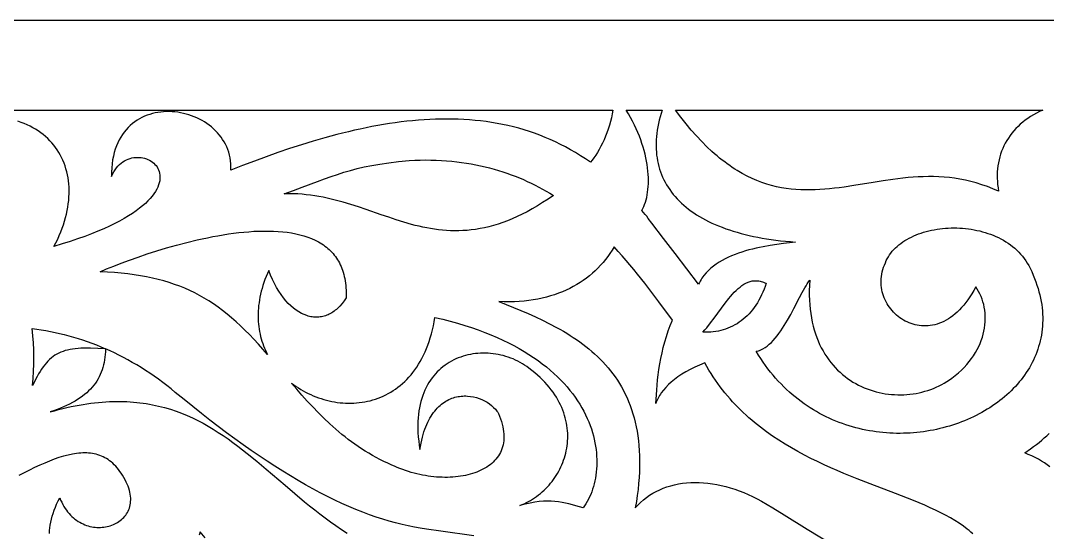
# Model space of a CAD drawing. Extents: x -52 to 65, y -44 to -4.
# Drawn here: x -20.89 to 14.27, y -21.67 to -4.15 of the extents above; entities that cross this region are included whole.
import ezdxf

# ---------------------------------------------------------------- set-up
doc = ezdxf.new("R2010")
doc.units = 0
doc.header["$MEASUREMENT"] = 0
doc.layers.add('LAYER_1', color=18, linetype='CONTINUOUS')

msp = doc.modelspace()

# ---------------------------------------------------------------- linework, layer by layer
at = {"layer": 'LAYER_1'}
for points in [[(64.546, -4.148), (-51.907, -4.148)], [(-37.727, -7.213), (-0.611, -7.213), (-0.633, -7.344), (-0.66, -7.475), (-0.691, -7.605), (-0.727, -7.734), (-0.767, -7.861), (-0.811, -7.986), (-0.859, -8.108), (-0.909, -8.226), (-0.962, -8.341), (-1.017, -8.452), (-1.075, -8.558), (-1.133, -8.659), (-1.194, -8.754), (-1.255, -8.842), (-1.316, -8.924), (-1.378, -8.999), (-1.545, -8.884), (-1.713, -8.774), (-1.883, -8.669), (-2.054, -8.569), (-2.227, -8.475), (-2.4, -8.385), (-2.575, -8.3), (-2.751, -8.22), (-2.928, -8.145), (-3.107, -8.074), (-3.286, -8.008), (-3.467, -7.946), (-3.649, -7.889), (-3.831, -7.836), (-4.015, -7.788), (-4.2, -7.744), (-4.385, -7.704), (-4.572, -7.668), (-4.76, -7.636), (-4.948, -7.608), (-5.137, -7.584), (-5.327, -7.564), (-5.518, -7.547), (-5.709, -7.535), (-5.902, -7.526), (-6.095, -7.52), (-6.289, -7.518), (-6.483, -7.52), (-6.678, -7.524), (-6.873, -7.532), (-7.07, -7.544), (-7.266, -7.558), (-7.463, -7.576), (-7.661, -7.596), (-7.859, -7.62), (-8.058, -7.646), (-8.257, -7.675), (-8.456, -7.707), (-8.656, -7.741), (-8.856, -7.779), (-9.056, -7.818), (-9.257, -7.86), (-9.458, -7.905), (-9.659, -7.952), (-9.86, -8.001), (-10.062, -8.052), (-10.465, -8.161), (-10.868, -8.277), (-11.272, -8.401), (-11.675, -8.532), (-12.079, -8.669), (-12.481, -8.812), (-12.883, -8.96), (-13.284, -9.113), (-13.684, -9.269), (-13.682, -9.161), (-13.686, -9.054), (-13.696, -8.951), (-13.712, -8.849), (-13.734, -8.751), (-13.761, -8.655), (-13.793, -8.561), (-13.83, -8.471), (-13.872, -8.383), (-13.918, -8.298), (-13.969, -8.216), (-14.024, -8.138), (-14.083, -8.062), (-14.146, -7.989), (-14.212, -7.919), (-14.282, -7.853), (-14.355, -7.79), (-14.431, -7.73), (-14.509, -7.673), (-14.591, -7.62), (-14.674, -7.57), (-14.76, -7.524), (-14.848, -7.482), (-14.938, -7.443), (-15.03, -7.407), (-15.122, -7.376), (-15.217, -7.348), (-15.312, -7.324), (-15.408, -7.304), (-15.504, -7.288), (-15.602, -7.276), (-15.699, -7.268), (-15.796, -7.265), (-15.894, -7.265), (-15.991, -7.27), (-16.087, -7.278), (-16.183, -7.292), (-16.277, -7.309), (-16.371, -7.331), (-16.464, -7.358), (-16.554, -7.389), (-16.644, -7.425), (-16.731, -7.465), (-16.816, -7.51), (-16.899, -7.56), (-16.979, -7.615), (-17.057, -7.675), (-17.132, -7.739), (-17.203, -7.809), (-17.272, -7.883), (-17.337, -7.963), (-17.398, -8.048), (-17.456, -8.138), (-17.509, -8.233), (-17.558, -8.334), (-17.603, -8.44), (-17.643, -8.552), (-17.678, -8.669), (-17.709, -8.791), (-17.734, -8.919), (-17.753, -9.053), (-17.767, -9.192), (-17.775, -9.337), (-17.777, -9.488), (-17.739, -9.405), (-17.697, -9.327), (-17.651, -9.256), (-17.602, -9.191), (-17.551, -9.131), (-17.497, -9.077), (-17.441, -9.029), (-17.383, -8.987), (-17.323, -8.949), (-17.262, -8.917), (-17.2, -8.89), (-17.137, -8.869), (-17.074, -8.852), (-17.01, -8.84), (-16.946, -8.832), (-16.883, -8.83), (-16.82, -8.831), (-16.758, -8.837), (-16.697, -8.848), (-16.638, -8.862), (-16.58, -8.881), (-16.525, -8.903), (-16.471, -8.929), (-16.42, -8.959), (-16.373, -8.993), (-16.328, -9.03), (-16.286, -9.07), (-16.249, -9.114), (-16.215, -9.16), (-16.186, -9.21), (-16.161, -9.262), (-16.141, -9.318), (-16.126, -9.376), (-16.117, -9.436), (-16.113, -9.499), (-16.115, -9.565), (-16.123, -9.632), (-16.138, -9.702), (-16.16, -9.773), (-16.189, -9.847), (-16.225, -9.922), (-16.269, -9.999), (-16.321, -10.078), (-16.381, -10.157), (-16.449, -10.239), (-16.526, -10.321), (-16.613, -10.404), (-16.708, -10.489), (-16.814, -10.574), (-16.929, -10.66), (-17.055, -10.747), (-17.191, -10.834), (-17.337, -10.922), (-17.495, -11.009), (-17.664, -11.097), (-17.845, -11.185), (-18.037, -11.273), (-18.242, -11.361), (-18.459, -11.449), (-18.689, -11.536), (-18.932, -11.623), (-19.189, -11.709), (-19.459, -11.794), (-19.742, -11.879), (-19.677, -11.754), (-19.616, -11.629), (-19.56, -11.505), (-19.508, -11.381), (-19.461, -11.258), (-19.418, -11.136), (-19.379, -11.014), (-19.345, -10.893), (-19.315, -10.772), (-19.289, -10.653), (-19.268, -10.535), (-19.251, -10.418), (-19.238, -10.302), (-19.229, -10.187), (-19.224, -10.073), (-19.223, -9.961), (-19.227, -9.85), (-19.234, -9.741), (-19.246, -9.634), (-19.262, -9.528), (-19.281, -9.423), (-19.305, -9.321), (-19.332, -9.221), (-19.363, -9.122), (-19.398, -9.025), (-19.437, -8.931), (-19.48, -8.839), (-19.527, -8.749), (-19.577, -8.661), (-19.631, -8.576), (-19.689, -8.493), (-19.75, -8.413), (-19.815, -8.335), (-19.884, -8.26), (-19.956, -8.188), (-20.032, -8.118), (-20.111, -8.052), (-20.194, -7.988), (-20.28, -7.928), (-20.37, -7.871), (-20.463, -7.816), (-20.559, -7.766), (-20.659, -7.718), (-20.762, -7.674), (-20.869, -7.634), (-20.978, -7.597)], [(11.71, -21.712), (11.651, -21.658), (11.59, -21.605), (11.526, -21.554), (11.393, -21.453), (11.252, -21.355), (11.103, -21.26), (10.948, -21.168), (10.785, -21.079), (10.615, -20.992), (10.44, -20.907), (10.258, -20.823), (10.071, -20.74), (9.879, -20.659), (9.682, -20.578), (9.481, -20.498), (9.066, -20.337), (8.2, -20.006), (7.754, -19.832), (7.529, -19.742), (7.303, -19.649), (7.076, -19.553), (6.85, -19.454), (6.623, -19.352), (6.397, -19.245), (6.172, -19.135), (5.949, -19.02), (5.726, -18.901), (5.506, -18.776), (5.288, -18.647), (5.073, -18.512), (4.861, -18.37), (4.652, -18.223), (4.447, -18.07), (4.346, -17.99), (4.246, -17.909), (4.147, -17.826), (4.05, -17.742), (3.953, -17.655), (3.858, -17.567), (3.764, -17.477), (3.672, -17.384), (3.58, -17.29), (3.491, -17.194), (3.402, -17.096), (3.316, -16.995), (3.23, -16.893), (3.147, -16.788), (3.065, -16.681), (2.984, -16.572), (2.906, -16.461), (2.829, -16.347), (2.754, -16.231), (2.681, -16.112), (2.61, -15.991), (2.541, -15.868), (2.363, -15.939), (2.195, -16.013), (2.037, -16.091), (1.889, -16.172), (1.75, -16.255), (1.621, -16.341), (1.502, -16.429), (1.392, -16.519), (1.292, -16.61), (1.202, -16.702), (1.121, -16.795), (1.05, -16.888), (1.019, -16.935), (0.989, -16.982), (0.962, -17.028), (0.938, -17.075), (0.916, -17.121), (0.896, -17.168), (0.879, -17.214), (0.864, -17.259), (0.88, -16.954), (0.892, -16.791), (0.906, -16.622), (0.924, -16.448), (0.946, -16.269), (0.971, -16.087), (1.001, -15.902), (1.035, -15.715), (1.074, -15.526), (1.118, -15.337), (1.168, -15.148), (1.223, -14.96), (1.285, -14.773), (1.354, -14.589), (1.429, -14.408), (0.967, -13.778), (0.729, -13.46), (0.485, -13.141), (0.234, -12.824), (0.105, -12.667), (-0.025, -12.51), (-0.157, -12.355), (-0.292, -12.2), (-0.428, -12.047), (-0.568, -11.896), (-0.637, -12.008), (-0.709, -12.117), (-0.785, -12.224), (-0.864, -12.327), (-0.946, -12.428), (-1.032, -12.525), (-1.122, -12.619), (-1.215, -12.71), (-1.311, -12.798), (-1.411, -12.883), (-1.514, -12.964), (-1.621, -13.042), (-1.731, -13.116), (-1.845, -13.186), (-1.962, -13.253), (-2.083, -13.317), (-2.207, -13.376), (-2.335, -13.432), (-2.467, -13.483), (-2.602, -13.531), (-2.74, -13.575), (-2.883, -13.614), (-3.029, -13.649), (-3.178, -13.681), (-3.332, -13.707), (-3.489, -13.73), (-3.649, -13.748), (-3.813, -13.761), (-3.981, -13.77), (-4.153, -13.774), (-4.329, -13.773), (-4.508, -13.768), (-4.257, -13.866), (-4.007, -13.967), (-3.756, -14.07), (-3.507, -14.177), (-3.26, -14.288), (-3.015, -14.403), (-2.774, -14.524), (-2.536, -14.65), (-2.419, -14.715), (-2.303, -14.782), (-2.188, -14.851), (-2.075, -14.922), (-1.964, -14.994), (-1.854, -15.068), (-1.745, -15.145), (-1.639, -15.223), (-1.534, -15.303), (-1.431, -15.386), (-1.331, -15.471), (-1.232, -15.558), (-1.136, -15.647), (-1.042, -15.74), (-0.95, -15.834), (-0.861, -15.931), (-0.774, -16.031), (-0.69, -16.134), (-0.609, -16.239), (-0.53, -16.347), (-0.455, -16.459), (-0.382, -16.573), (-0.313, -16.69), (-0.247, -16.811), (-0.184, -16.934), (-0.124, -17.061), (-0.068, -17.192), (-0.016, -17.326), (0.033, -17.463), (0.079, -17.604), (0.12, -17.748), (0.158, -17.897), (0.191, -18.049), (0.221, -18.204), (0.246, -18.364), (0.268, -18.528), (0.284, -18.696), (0.297, -18.868), (0.305, -19.044), (0.308, -19.224), (0.307, -19.409), (0.301, -19.598), (0.29, -19.792), (0.274, -19.99), (0.253, -20.193), (0.227, -20.401), (0.196, -20.613), (0.159, -20.83), (0.248, -20.731), (0.341, -20.638), (0.439, -20.551), (0.542, -20.47), (0.649, -20.395), (0.76, -20.326), (0.875, -20.262), (0.994, -20.205), (1.116, -20.154), (1.242, -20.108), (1.372, -20.069), (1.504, -20.035), (1.639, -20.007), (1.776, -19.986), (1.916, -19.97), (2.059, -19.96), (2.203, -19.956), (2.349, -19.958), (2.497, -19.965), (2.646, -19.979), (2.797, -19.999), (2.949, -20.024), (3.101, -20.056), (3.254, -20.093), (3.408, -20.136), (3.562, -20.185), (3.716, -20.24), (3.87, -20.301), (4.024, -20.367), (4.177, -20.44), (4.329, -20.518), (4.481, -20.603), (4.865, -20.83), (5.254, -21.065), (6.046, -21.552), (6.857, -22.051)], [(-5.373, -21.787), (-6.503, -21.625), (-6.986, -21.553), (-7.204, -21.519), (-7.405, -21.485), (-7.401, -21.485), (-7.613, -21.445), (-7.827, -21.398), (-8.045, -21.344), (-8.265, -21.284), (-8.488, -21.217), (-8.714, -21.143), (-8.943, -21.062), (-9.174, -20.975), (-9.409, -20.881), (-9.646, -20.78), (-9.886, -20.673), (-10.13, -20.559), (-10.375, -20.438), (-10.624, -20.311), (-10.876, -20.177), (-11.13, -20.036), (-11.388, -19.888), (-11.648, -19.734), (-11.911, -19.573), (-12.177, -19.405), (-12.445, -19.231), (-12.717, -19.05), (-12.991, -18.863), (-13.269, -18.669), (-13.549, -18.468), (-13.832, -18.26), (-14.117, -18.046), (-14.406, -17.825), (-14.697, -17.597), (-14.991, -17.363), (-15.288, -17.122), (-15.588, -16.875), (-15.732, -16.758), (-15.876, -16.644), (-16.021, -16.533), (-16.167, -16.425), (-16.314, -16.32), (-16.462, -16.219), (-16.611, -16.121), (-16.76, -16.026), (-16.91, -15.935), (-17.061, -15.846), (-17.213, -15.761), (-17.365, -15.679), (-17.517, -15.601), (-17.671, -15.525), (-17.824, -15.453), (-17.979, -15.384), (-17.981, -15.481), (-17.987, -15.575), (-17.997, -15.668), (-18.009, -15.758), (-18.025, -15.847), (-18.044, -15.933), (-18.067, -16.018), (-18.093, -16.1), (-18.123, -16.181), (-18.156, -16.26), (-18.193, -16.337), (-18.233, -16.412), (-18.278, -16.486), (-18.326, -16.557), (-18.377, -16.627), (-18.433, -16.695), (-18.492, -16.761), (-18.555, -16.825), (-18.623, -16.888), (-18.694, -16.948), (-18.769, -17.007), (-18.849, -17.064), (-18.932, -17.12), (-19.02, -17.174), (-19.112, -17.226), (-19.208, -17.276), (-19.309, -17.325), (-19.414, -17.372), (-19.523, -17.417), (-19.637, -17.461), (-19.756, -17.503), (-19.878, -17.544), (-19.73, -17.502), (-19.584, -17.464), (-19.44, -17.428), (-19.297, -17.394), (-19.156, -17.363), (-19.018, -17.335), (-18.881, -17.309), (-18.745, -17.286), (-18.612, -17.265), (-18.48, -17.247), (-18.35, -17.231), (-18.222, -17.217), (-18.095, -17.206), (-17.97, -17.197), (-17.846, -17.191), (-17.724, -17.186), (-17.603, -17.184), (-17.484, -17.184), (-17.367, -17.186), (-17.25, -17.191), (-17.136, -17.197), (-17.022, -17.205), (-16.91, -17.216), (-16.799, -17.228), (-16.69, -17.242), (-16.582, -17.258), (-16.475, -17.277), (-16.369, -17.296), (-16.161, -17.342), (-15.957, -17.394), (-15.758, -17.453), (-15.563, -17.518), (-15.371, -17.59), (-15.184, -17.667), (-14.999, -17.75), (-14.818, -17.839), (-14.639, -17.933), (-14.463, -18.031), (-14.29, -18.134), (-14.119, -18.242), (-13.95, -18.353), (-13.782, -18.468), (-13.616, -18.587), (-13.452, -18.71), (-13.289, -18.835), (-13.126, -18.963), (-12.803, -19.226), (-12.48, -19.497), (-11.83, -20.053), (-11.499, -20.335), (-11.161, -20.616), (-10.989, -20.756), (-10.815, -20.894), (-10.639, -21.032), (-10.459, -21.168), (-10.277, -21.302), (-10.092, -21.434), (-9.903, -21.564), (-9.71, -21.692)], [(14.352, -19.423), (14.261, -19.354), (14.166, -19.289), (14.065, -19.225), (13.96, -19.164), (13.85, -19.106), (13.735, -19.05), (13.615, -18.997), (13.49, -18.947), (13.695, -18.803), (13.794, -18.73), (13.89, -18.657), (13.983, -18.584), (14.074, -18.509), (14.162, -18.435), (14.247, -18.36), (14.33, -18.284)], [(-19.897, -21.699), (-19.892, -21.605), (-19.882, -21.51), (-19.869, -21.414), (-19.851, -21.316), (-19.829, -21.217), (-19.803, -21.116), (-19.772, -21.014), (-19.736, -20.91), (-19.696, -20.805), (-19.651, -20.698), (-19.601, -20.59), (-19.546, -20.48), (-19.514, -20.56), (-19.479, -20.636), (-19.442, -20.709), (-19.403, -20.778), (-19.362, -20.844), (-19.319, -20.906), (-19.274, -20.965), (-19.227, -21.021), (-19.179, -21.073), (-19.129, -21.123), (-19.077, -21.169), (-19.025, -21.211), (-18.971, -21.251), (-18.916, -21.288), (-18.86, -21.321), (-18.803, -21.351), (-18.746, -21.379), (-18.687, -21.403), (-18.629, -21.425), (-18.57, -21.443), (-18.51, -21.459), (-18.45, -21.472), (-18.391, -21.482), (-18.331, -21.49), (-18.272, -21.495), (-18.212, -21.497), (-18.154, -21.496), (-18.095, -21.493), (-18.037, -21.487), (-17.98, -21.479), (-17.924, -21.468), (-17.869, -21.454), (-17.814, -21.439), (-17.761, -21.421), (-17.71, -21.4), (-17.659, -21.377), (-17.61, -21.352), (-17.563, -21.325), (-17.517, -21.295), (-17.474, -21.264), (-17.432, -21.23), (-17.392, -21.194), (-17.355, -21.156), (-17.319, -21.116), (-17.287, -21.074), (-17.256, -21.03), (-17.228, -20.984), (-17.204, -20.936), (-17.181, -20.886), (-17.162, -20.835), (-17.146, -20.782), (-17.133, -20.726), (-17.124, -20.67), (-17.118, -20.611), (-17.115, -20.551), (-17.116, -20.49), (-17.121, -20.426), (-17.129, -20.362), (-17.142, -20.295), (-17.159, -20.228), (-17.18, -20.158), (-17.205, -20.088), (-17.235, -20.016), (-17.269, -19.943), (-17.31, -19.862), (-17.352, -19.785), (-17.396, -19.712), (-17.44, -19.643), (-17.486, -19.577), (-17.533, -19.515), (-17.58, -19.457), (-17.629, -19.402), (-17.679, -19.35), (-17.73, -19.302), (-17.783, -19.257), (-17.836, -19.215), (-17.89, -19.176), (-17.945, -19.141), (-18.002, -19.109), (-18.059, -19.08), (-18.117, -19.053), (-18.177, -19.03), (-18.237, -19.01), (-18.299, -18.992), (-18.361, -18.978), (-18.425, -18.966), (-18.489, -18.957), (-18.555, -18.95), (-18.621, -18.946), (-18.688, -18.945), (-18.757, -18.946), (-18.826, -18.949), (-18.896, -18.955), (-18.968, -18.963), (-19.04, -18.973), (-19.113, -18.986), (-19.262, -19.018), (-19.415, -19.058), (-19.571, -19.106), (-19.731, -19.161), (-19.894, -19.224), (-20.061, -19.293), (-20.231, -19.368), (-20.405, -19.449), (-20.582, -19.536), (-20.762, -19.627), (-20.946, -19.723)], [(-14.571, -21.858), (-14.743, -21.647), (-14.776, -21.759)]]:
    msp.add_lwpolyline(points, dxfattribs=at)
for points in [[(-0.151, -7.213), (1.083, -7.213), (1.045, -7.33), (1.011, -7.447), (0.981, -7.563), (0.954, -7.677), (0.932, -7.79), (0.912, -7.902), (0.897, -8.012), (0.885, -8.122), (0.877, -8.23), (0.872, -8.336), (0.871, -8.442), (0.874, -8.546), (0.88, -8.648), (0.89, -8.75), (0.903, -8.85), (0.92, -8.948), (0.941, -9.046), (0.965, -9.141), (0.992, -9.236), (1.023, -9.328), (1.058, -9.42), (1.096, -9.51), (1.137, -9.598), (1.182, -9.685), (1.23, -9.77), (1.282, -9.854), (1.337, -9.936), (1.395, -10.017), (1.457, -10.096), (1.522, -10.173), (1.591, -10.249), (1.663, -10.323), (1.738, -10.395), (1.816, -10.466), (1.898, -10.535), (1.983, -10.602), (2.071, -10.668), (2.163, -10.732), (2.258, -10.794), (2.356, -10.854), (2.457, -10.913), (2.561, -10.969), (2.669, -11.024), (2.78, -11.077), (2.894, -11.129), (3.011, -11.178), (3.131, -11.225), (3.254, -11.271), (3.381, -11.315), (3.51, -11.356), (3.643, -11.396), (3.779, -11.434), (3.917, -11.47), (4.059, -11.503), (4.204, -11.535), (4.352, -11.565), (4.502, -11.593), (4.656, -11.618), (4.813, -11.642), (4.973, -11.663), (5.135, -11.683), (5.301, -11.7), (5.469, -11.715), (5.641, -11.728), (5.231, -11.777), (5.007, -11.808), (4.774, -11.844), (4.534, -11.888), (4.413, -11.912), (4.292, -11.939), (4.17, -11.968), (4.048, -12), (3.928, -12.034), (3.808, -12.071), (3.69, -12.111), (3.573, -12.154), (3.458, -12.2), (3.346, -12.25), (3.237, -12.303), (3.131, -12.36), (3.028, -12.42), (2.93, -12.485), (2.836, -12.554), (2.746, -12.627), (2.661, -12.705), (2.582, -12.787), (2.509, -12.874), (2.474, -12.919), (2.441, -12.966), (2.41, -13.014), (2.38, -13.063), (2.352, -13.113), (2.326, -13.165), (1.924, -12.647), (1.523, -12.125), (1.122, -11.602), (0.72, -11.079), (0.604, -10.921), (0.554, -10.848), (0.532, -10.82), (0.501, -10.783), (0.379, -10.649), (0.414, -10.585), (0.447, -10.516), (0.477, -10.443), (0.504, -10.366), (0.528, -10.286), (0.549, -10.202), (0.566, -10.114), (0.581, -10.023), (0.593, -9.929), (0.601, -9.831), (0.606, -9.731), (0.608, -9.628), (0.606, -9.522), (0.601, -9.414), (0.592, -9.304), (0.58, -9.191), (0.564, -9.077), (0.544, -8.96), (0.521, -8.842), (0.493, -8.722), (0.462, -8.601), (0.427, -8.478), (0.388, -8.354), (0.345, -8.23), (0.298, -8.104), (0.247, -7.978), (0.191, -7.851), (0.132, -7.723), (0.068, -7.596), (-0.001, -7.468), (-0.074, -7.34)], [(1.534, -7.213), (14.107, -7.213), (13.998, -7.264), (13.893, -7.318), (13.791, -7.374), (13.694, -7.434), (13.6, -7.496), (13.51, -7.561), (13.424, -7.629), (13.341, -7.699), (13.263, -7.772), (13.189, -7.847), (13.118, -7.924), (13.052, -8.004), (12.989, -8.086), (12.931, -8.17), (12.877, -8.256), (12.826, -8.344), (12.78, -8.434), (12.738, -8.527), (12.7, -8.621), (12.667, -8.717), (12.637, -8.814), (12.612, -8.914), (12.591, -9.015), (12.574, -9.118), (12.562, -9.222), (12.553, -9.328), (12.55, -9.435), (12.55, -9.543), (12.555, -9.653), (12.564, -9.764), (12.578, -9.876), (12.597, -9.99), (12.403, -9.906), (12.212, -9.831), (12.021, -9.765), (11.833, -9.707), (11.646, -9.656), (11.46, -9.614), (11.275, -9.578), (11.092, -9.548), (10.911, -9.525), (10.73, -9.508), (10.551, -9.497), (10.372, -9.49), (10.195, -9.489), (10.019, -9.492), (9.844, -9.499), (9.67, -9.51), (9.496, -9.524), (9.324, -9.541), (9.152, -9.561), (8.982, -9.583), (8.642, -9.632), (8.305, -9.686), (7.637, -9.796), (7.306, -9.847), (7.141, -9.869), (6.975, -9.89), (6.81, -9.908), (6.646, -9.923), (6.481, -9.935), (6.316, -9.943), (6.151, -9.947), (5.987, -9.947), (5.822, -9.942), (5.657, -9.932), (5.492, -9.917), (5.326, -9.895), (5.16, -9.868), (4.994, -9.834), (4.828, -9.793), (4.661, -9.745), (4.494, -9.689), (4.326, -9.625), (4.158, -9.553), (3.989, -9.472), (3.819, -9.382), (3.649, -9.282), (3.563, -9.229), (3.478, -9.173), (3.392, -9.114), (3.306, -9.053), (3.22, -8.989), (3.133, -8.923), (3.047, -8.853), (2.96, -8.781), (2.873, -8.707), (2.785, -8.629), (2.61, -8.465), (2.433, -8.288), (2.256, -8.099), (2.077, -7.898), (1.897, -7.683), (1.716, -7.455)], [(-2.642, -10.134), (-2.829, -10.262), (-3.012, -10.38), (-3.193, -10.491), (-3.37, -10.594), (-3.545, -10.69), (-3.717, -10.778), (-3.886, -10.859), (-4.053, -10.932), (-4.218, -10.999), (-4.38, -11.06), (-4.539, -11.114), (-4.697, -11.161), (-4.852, -11.203), (-5.006, -11.239), (-5.157, -11.27), (-5.306, -11.294), (-5.454, -11.314), (-5.6, -11.329), (-5.744, -11.339), (-5.887, -11.344), (-6.028, -11.345), (-6.168, -11.342), (-6.306, -11.335), (-6.443, -11.324), (-6.579, -11.309), (-6.714, -11.291), (-6.848, -11.27), (-6.982, -11.246), (-7.114, -11.219), (-7.245, -11.189), (-7.376, -11.157), (-7.506, -11.123), (-7.766, -11.049), (-8.023, -10.969), (-8.28, -10.883), (-8.537, -10.795), (-9.054, -10.616), (-9.315, -10.528), (-9.578, -10.443), (-9.845, -10.363), (-9.98, -10.326), (-10.116, -10.29), (-10.253, -10.256), (-10.391, -10.225), (-10.53, -10.196), (-10.671, -10.169), (-10.814, -10.146), (-10.957, -10.125), (-11.103, -10.108), (-11.25, -10.094), (-11.399, -10.084), (-11.55, -10.078), (-11.703, -10.075), (-11.858, -10.077), (-11.537, -9.962), (-11.244, -9.854), (-10.722, -9.659), (-10.485, -9.571), (-10.258, -9.489), (-10.037, -9.412), (-9.817, -9.341), (-9.594, -9.276), (-9.363, -9.215), (-9.121, -9.158), (-8.863, -9.106), (-8.585, -9.058), (-8.282, -9.013), (-7.95, -8.972), (-7.585, -8.934), (-7.393, -8.926), (-7.204, -8.921), (-7.018, -8.92), (-6.835, -8.922), (-6.654, -8.928), (-6.476, -8.936), (-6.3, -8.948), (-6.127, -8.963), (-5.956, -8.982), (-5.788, -9.003), (-5.622, -9.027), (-5.459, -9.054), (-5.298, -9.085), (-5.139, -9.118), (-4.982, -9.153), (-4.828, -9.192), (-4.676, -9.233), (-4.526, -9.277), (-4.379, -9.323), (-4.233, -9.372), (-4.09, -9.423), (-3.949, -9.477), (-3.809, -9.533), (-3.672, -9.591), (-3.537, -9.652), (-3.403, -9.715), (-3.272, -9.78), (-3.142, -9.847), (-3.015, -9.916), (-2.889, -9.987), (-2.765, -10.06)], [(4.296, -15.469), (4.336, -15.46), (4.376, -15.449), (4.415, -15.436), (4.454, -15.42), (4.53, -15.383), (4.604, -15.339), (4.677, -15.287), (4.747, -15.229), (4.817, -15.165), (4.885, -15.096), (4.951, -15.021), (5.016, -14.942), (5.079, -14.859), (5.141, -14.772), (5.201, -14.682), (5.26, -14.589), (5.375, -14.398), (5.484, -14.203), (5.588, -14.006), (5.784, -13.628), (5.876, -13.454), (5.964, -13.294), (6.007, -13.222), (6.049, -13.154), (6.09, -13.092), (6.131, -13.037), (6.12, -13.213), (6.115, -13.384), (6.115, -13.552), (6.12, -13.715), (6.13, -13.873), (6.145, -14.028), (6.164, -14.178), (6.188, -14.325), (6.216, -14.467), (6.249, -14.605), (6.285, -14.738), (6.326, -14.868), (6.371, -14.994), (6.419, -15.115), (6.471, -15.233), (6.527, -15.346), (6.586, -15.455), (6.649, -15.561), (6.714, -15.662), (6.783, -15.759), (6.855, -15.853), (6.929, -15.942), (7.006, -16.028), (7.086, -16.109), (7.168, -16.187), (7.253, -16.261), (7.34, -16.331), (7.429, -16.398), (7.519, -16.46), (7.612, -16.519), (7.707, -16.574), (7.803, -16.625), (7.9, -16.672), (7.999, -16.716), (8.099, -16.756), (8.2, -16.792), (8.303, -16.825), (8.406, -16.854), (8.51, -16.879), (8.614, -16.901), (8.719, -16.919), (8.825, -16.934), (8.93, -16.945), (9.036, -16.952), (9.142, -16.957), (9.248, -16.957), (9.353, -16.954), (9.458, -16.948), (9.563, -16.938), (9.667, -16.924), (9.771, -16.908), (9.873, -16.888), (9.975, -16.864), (10.075, -16.837), (10.175, -16.807), (10.273, -16.774), (10.369, -16.737), (10.464, -16.697), (10.558, -16.653), (10.649, -16.607), (10.739, -16.557), (10.826, -16.504), (10.912, -16.448), (10.995, -16.389), (11.11, -16.299), (11.219, -16.207), (11.322, -16.113), (11.418, -16.017), (11.508, -15.92), (11.591, -15.82), (11.668, -15.72), (11.739, -15.618), (11.804, -15.514), (11.864, -15.411), (11.917, -15.306), (11.964, -15.201), (12.006, -15.095), (12.042, -14.989), (12.072, -14.884), (12.097, -14.778), (12.116, -14.673), (12.13, -14.568), (12.139, -14.465), (12.143, -14.362), (12.142, -14.26), (12.135, -14.159), (12.124, -14.06), (12.108, -13.962), (12.087, -13.867), (12.061, -13.773), (12.031, -13.681), (11.996, -13.592), (11.957, -13.505), (11.913, -13.421), (11.865, -13.34), (11.813, -13.262), (11.749, -13.382), (11.682, -13.496), (11.615, -13.604), (11.546, -13.705), (11.475, -13.8), (11.404, -13.89), (11.331, -13.973), (11.258, -14.051), (11.183, -14.124), (11.108, -14.19), (11.032, -14.251), (10.956, -14.307), (10.879, -14.358), (10.802, -14.404), (10.724, -14.444), (10.646, -14.48), (10.569, -14.51), (10.491, -14.536), (10.413, -14.558), (10.336, -14.575), (10.259, -14.587), (10.183, -14.596), (10.107, -14.6), (10.031, -14.6), (9.957, -14.596), (9.883, -14.588), (9.811, -14.576), (9.739, -14.561), (9.668, -14.542), (9.599, -14.519), (9.531, -14.494), (9.465, -14.465), (9.4, -14.432), (9.337, -14.397), (9.276, -14.359), (9.216, -14.318), (9.159, -14.274), (9.103, -14.228), (9.05, -14.179), (8.999, -14.128), (8.95, -14.074), (8.904, -14.018), (8.861, -13.96), (8.82, -13.9), (8.782, -13.838), (8.746, -13.774), (8.714, -13.709), (8.685, -13.642), (8.659, -13.573), (8.637, -13.503), (8.617, -13.432), (8.602, -13.36), (8.589, -13.286), (8.581, -13.212), (8.576, -13.137), (8.576, -13.06), (8.579, -12.984), (8.586, -12.906), (8.598, -12.829), (8.614, -12.75), (8.634, -12.672), (8.659, -12.594), (8.688, -12.515), (8.722, -12.437), (8.752, -12.366), (8.786, -12.298), (8.823, -12.232), (8.865, -12.167), (8.91, -12.105), (8.958, -12.045), (9.01, -11.986), (9.066, -11.93), (9.124, -11.876), (9.186, -11.824), (9.25, -11.774), (9.318, -11.726), (9.388, -11.681), (9.46, -11.637), (9.536, -11.596), (9.613, -11.557), (9.693, -11.52), (9.775, -11.486), (9.858, -11.453), (9.944, -11.423), (10.031, -11.396), (10.12, -11.37), (10.211, -11.347), (10.302, -11.326), (10.395, -11.308), (10.489, -11.292), (10.584, -11.278), (10.68, -11.267), (10.777, -11.258), (10.874, -11.252), (10.972, -11.248), (11.07, -11.247), (11.169, -11.248), (11.267, -11.252), (11.366, -11.258), (11.464, -11.267), (11.562, -11.278), (11.66, -11.292), (11.757, -11.308), (11.854, -11.328), (11.95, -11.35), (12.045, -11.374), (12.139, -11.401), (12.233, -11.431), (12.324, -11.464), (12.415, -11.499), (12.504, -11.537), (12.591, -11.578), (12.677, -11.622), (12.761, -11.668), (12.843, -11.718), (12.923, -11.77), (13, -11.825), (13.076, -11.883), (13.149, -11.944), (13.219, -12.007), (13.287, -12.074), (13.351, -12.144), (13.413, -12.216), (13.472, -12.292), (13.528, -12.37), (13.58, -12.452), (13.629, -12.537), (13.674, -12.624), (13.73, -12.741), (13.781, -12.857), (13.829, -12.973), (13.872, -13.088), (13.912, -13.202), (13.948, -13.316), (13.98, -13.428), (14.008, -13.54), (14.033, -13.651), (14.054, -13.762), (14.072, -13.871), (14.086, -13.98), (14.096, -14.088), (14.103, -14.195), (14.107, -14.3), (14.107, -14.406), (14.105, -14.51), (14.098, -14.613), (14.089, -14.715), (14.077, -14.816), (14.061, -14.916), (14.043, -15.015), (14.021, -15.113), (13.996, -15.21), (13.969, -15.306), (13.939, -15.4), (13.905, -15.494), (13.869, -15.586), (13.831, -15.677), (13.789, -15.767), (13.745, -15.856), (13.699, -15.943), (13.65, -16.029), (13.598, -16.114), (13.544, -16.198), (13.488, -16.28), (13.429, -16.361), (13.368, -16.44), (13.304, -16.518), (13.239, -16.595), (13.171, -16.67), (13.101, -16.744), (13.029, -16.816), (12.955, -16.887), (12.879, -16.956), (12.802, -17.024), (12.722, -17.09), (12.64, -17.155), (12.557, -17.218), (12.472, -17.28), (12.385, -17.339), (12.296, -17.398), (12.206, -17.454), (12.115, -17.509), (12.022, -17.562), (11.927, -17.613), (11.831, -17.663), (11.734, -17.711), (11.635, -17.757), (11.535, -17.801), (11.434, -17.844), (11.331, -17.884), (11.228, -17.923), (11.123, -17.96), (11.017, -17.995), (10.911, -18.028), (10.803, -18.059), (10.694, -18.088), (10.585, -18.115), (10.475, -18.14), (10.364, -18.163), (10.252, -18.184), (10.14, -18.203), (10.027, -18.219), (9.913, -18.234), (9.799, -18.247), (9.685, -18.257), (9.57, -18.265), (9.454, -18.271), (9.338, -18.275), (9.222, -18.277), (9.106, -18.276), (8.99, -18.273), (8.873, -18.268), (8.756, -18.261), (8.639, -18.251), (8.523, -18.239), (8.406, -18.224), (8.289, -18.207), (8.173, -18.188), (8.056, -18.166), (7.94, -18.142), (7.824, -18.115), (7.708, -18.086), (7.593, -18.054), (7.478, -18.02), (7.364, -17.983), (7.25, -17.944), (7.137, -17.902), (7.024, -17.857), (6.912, -17.81), (6.8, -17.76), (6.689, -17.708), (6.579, -17.653), (6.47, -17.595), (6.362, -17.534), (6.255, -17.471), (6.148, -17.405), (6.043, -17.336), (5.939, -17.264), (5.836, -17.189), (5.734, -17.112), (5.633, -17.032), (5.533, -16.948), (5.435, -16.862), (5.338, -16.773), (5.242, -16.681), (5.148, -16.586), (5.056, -16.489), (4.965, -16.388), (4.875, -16.284), (4.787, -16.177), (4.701, -16.067), (4.616, -15.953), (4.534, -15.837), (4.453, -15.718), (4.374, -15.595)], [(-12.432, -15.581), (-12.589, -15.399), (-12.745, -15.224), (-12.9, -15.056), (-13.053, -14.895), (-13.206, -14.742), (-13.358, -14.595), (-13.51, -14.454), (-13.662, -14.32), (-13.815, -14.193), (-13.969, -14.071), (-14.123, -13.956), (-14.28, -13.847), (-14.437, -13.744), (-14.597, -13.646), (-14.759, -13.555), (-14.924, -13.468), (-15.091, -13.388), (-15.262, -13.312), (-15.436, -13.242), (-15.614, -13.177), (-15.796, -13.116), (-15.983, -13.061), (-16.174, -13.01), (-16.37, -12.964), (-16.572, -12.922), (-16.779, -12.884), (-16.992, -12.851), (-17.211, -12.822), (-17.437, -12.797), (-17.67, -12.775), (-17.91, -12.758), (-18.157, -12.744), (-17.939, -12.651), (-17.698, -12.553), (-17.437, -12.451), (-17.157, -12.347), (-16.861, -12.241), (-16.55, -12.136), (-16.226, -12.032), (-15.892, -11.931), (-15.549, -11.834), (-15.199, -11.743), (-14.844, -11.657), (-14.666, -11.617), (-14.487, -11.58), (-14.308, -11.544), (-14.128, -11.511), (-13.949, -11.481), (-13.771, -11.453), (-13.593, -11.429), (-13.417, -11.407), (-13.241, -11.389), (-13.067, -11.374), (-12.895, -11.362), (-12.724, -11.354), (-12.556, -11.351), (-12.391, -11.351), (-12.228, -11.355), (-12.068, -11.364), (-11.911, -11.377), (-11.758, -11.395), (-11.608, -11.417), (-11.462, -11.445), (-11.321, -11.478), (-11.183, -11.516), (-11.051, -11.56), (-10.923, -11.609), (-10.801, -11.664), (-10.684, -11.725), (-10.627, -11.758), (-10.572, -11.792), (-10.519, -11.828), (-10.467, -11.865), (-10.416, -11.904), (-10.367, -11.945), (-10.32, -11.988), (-10.274, -12.032), (-10.23, -12.077), (-10.188, -12.125), (-10.147, -12.174), (-10.108, -12.225), (-10.071, -12.277), (-10.036, -12.332), (-10.002, -12.388), (-9.971, -12.446), (-9.941, -12.506), (-9.913, -12.568), (-9.887, -12.631), (-9.863, -12.697), (-9.841, -12.765), (-9.822, -12.834), (-9.804, -12.905), (-9.788, -12.979), (-9.775, -13.054), (-9.764, -13.132), (-9.755, -13.211), (-9.748, -13.293), (-9.743, -13.376), (-9.741, -13.462), (-9.741, -13.55), (-9.743, -13.64), (-9.81, -13.743), (-9.881, -13.836), (-9.954, -13.922), (-9.992, -13.961), (-10.031, -13.998), (-10.07, -14.033), (-10.11, -14.066), (-10.15, -14.097), (-10.191, -14.125), (-10.233, -14.152), (-10.275, -14.176), (-10.318, -14.198), (-10.361, -14.218), (-10.404, -14.236), (-10.448, -14.251), (-10.493, -14.265), (-10.537, -14.276), (-10.582, -14.285), (-10.627, -14.292), (-10.673, -14.297), (-10.719, -14.3), (-10.764, -14.301), (-10.81, -14.299), (-10.857, -14.296), (-10.903, -14.29), (-10.949, -14.283), (-10.996, -14.273), (-11.042, -14.261), (-11.089, -14.247), (-11.181, -14.212), (-11.273, -14.169), (-11.365, -14.118), (-11.456, -14.058), (-11.545, -13.99), (-11.633, -13.914), (-11.72, -13.83), (-11.805, -13.737), (-11.887, -13.636), (-11.968, -13.526), (-12.046, -13.409), (-12.121, -13.283), (-12.193, -13.149), (-12.261, -13.007), (-12.326, -12.857), (-12.388, -12.698), (-12.435, -12.803), (-12.478, -12.907), (-12.518, -13.01), (-12.555, -13.112), (-12.588, -13.214), (-12.618, -13.315), (-12.645, -13.414), (-12.669, -13.513), (-12.69, -13.611), (-12.708, -13.708), (-12.723, -13.804), (-12.735, -13.9), (-12.744, -13.994), (-12.75, -14.087), (-12.753, -14.18), (-12.754, -14.271), (-12.752, -14.361), (-12.748, -14.45), (-12.74, -14.538), (-12.731, -14.625), (-12.718, -14.711), (-12.704, -14.796), (-12.687, -14.88), (-12.667, -14.963), (-12.645, -15.044), (-12.621, -15.124), (-12.595, -15.204), (-12.566, -15.281), (-12.536, -15.358), (-12.503, -15.434), (-12.468, -15.508)], [(4.638, -13.139), (4.604, -13.245), (4.567, -13.347), (4.527, -13.445), (4.484, -13.541), (4.439, -13.633), (4.391, -13.722), (4.341, -13.807), (4.288, -13.89), (4.233, -13.968), (4.175, -14.044), (4.116, -14.116), (4.054, -14.184), (3.99, -14.249), (3.924, -14.311), (3.856, -14.369), (3.787, -14.424), (3.715, -14.475), (3.642, -14.523), (3.567, -14.567), (3.491, -14.608), (3.413, -14.645), (3.333, -14.678), (3.253, -14.708), (3.171, -14.734), (3.087, -14.757), (3.003, -14.776), (2.917, -14.791), (2.831, -14.803), (2.743, -14.811), (2.655, -14.815), (2.566, -14.816), (2.476, -14.812), (2.542, -14.738), (2.608, -14.66), (2.738, -14.498), (2.864, -14.33), (2.989, -14.16), (3.113, -13.989), (3.236, -13.823), (3.361, -13.665), (3.423, -13.589), (3.486, -13.517), (3.55, -13.448), (3.614, -13.384), (3.679, -13.323), (3.745, -13.268), (3.812, -13.218), (3.88, -13.174), (3.949, -13.135), (4.019, -13.104), (4.091, -13.079), (4.164, -13.062), (4.201, -13.056), (4.238, -13.053), (4.276, -13.051), (4.315, -13.052), (4.353, -13.055), (4.393, -13.059), (4.432, -13.067), (4.472, -13.076), (4.513, -13.088), (4.554, -13.103), (4.596, -13.12)], [(-6.701, -14.306), (-6.434, -14.369), (-6.175, -14.437), (-5.924, -14.507), (-5.68, -14.581), (-5.444, -14.658), (-5.215, -14.738), (-4.994, -14.82), (-4.781, -14.906), (-4.574, -14.994), (-4.374, -15.085), (-4.182, -15.179), (-3.997, -15.275), (-3.818, -15.373), (-3.646, -15.473), (-3.481, -15.575), (-3.322, -15.679), (-3.17, -15.786), (-3.024, -15.893), (-2.885, -16.003), (-2.751, -16.114), (-2.624, -16.226), (-2.503, -16.34), (-2.388, -16.454), (-2.278, -16.57), (-2.175, -16.687), (-2.077, -16.805), (-1.984, -16.923), (-1.897, -17.042), (-1.816, -17.162), (-1.739, -17.282), (-1.668, -17.402), (-1.602, -17.522), (-1.541, -17.643), (-1.485, -17.763), (-1.434, -17.884), (-1.387, -18.004), (-1.345, -18.124), (-1.307, -18.243), (-1.274, -18.362), (-1.246, -18.48), (-1.221, -18.597), (-1.201, -18.714), (-1.185, -18.829), (-1.173, -18.944), (-1.164, -19.057), (-1.16, -19.169), (-1.159, -19.279), (-1.162, -19.388), (-1.168, -19.495), (-1.178, -19.6), (-1.191, -19.704), (-1.207, -19.805), (-1.227, -19.905), (-1.249, -20.002), (-1.275, -20.097), (-1.303, -20.19), (-1.334, -20.28), (-1.368, -20.367), (-1.405, -20.452), (-1.444, -20.533), (-1.485, -20.612), (-1.529, -20.688), (-1.574, -20.761), (-1.623, -20.83), (-1.872, -20.755), (-1.992, -20.721), (-2.111, -20.69), (-2.229, -20.662), (-2.347, -20.639), (-2.467, -20.62), (-2.59, -20.606), (-2.716, -20.597), (-2.848, -20.595), (-2.985, -20.6), (-3.128, -20.613), (-3.28, -20.633), (-3.441, -20.662), (-3.612, -20.7), (-3.794, -20.748), (-3.718, -20.717), (-3.643, -20.684), (-3.569, -20.648), (-3.496, -20.61), (-3.425, -20.57), (-3.355, -20.527), (-3.286, -20.482), (-3.219, -20.434), (-3.153, -20.385), (-3.089, -20.333), (-3.027, -20.28), (-2.966, -20.224), (-2.907, -20.167), (-2.85, -20.108), (-2.794, -20.046), (-2.741, -19.984), (-2.689, -19.919), (-2.64, -19.853), (-2.592, -19.785), (-2.547, -19.716), (-2.503, -19.645), (-2.462, -19.573), (-2.424, -19.5), (-2.387, -19.425), (-2.353, -19.349), (-2.322, -19.272), (-2.293, -19.193), (-2.266, -19.114), (-2.242, -19.034), (-2.221, -18.952), (-2.203, -18.87), (-2.187, -18.787), (-2.174, -18.704), (-2.164, -18.619), (-2.157, -18.534), (-2.153, -18.448), (-2.152, -18.362), (-2.154, -18.275), (-2.16, -18.188), (-2.168, -18.101), (-2.18, -18.013), (-2.195, -17.925), (-2.214, -17.837), (-2.236, -17.748), (-2.261, -17.66), (-2.29, -17.571), (-2.323, -17.483), (-2.359, -17.395), (-2.399, -17.306), (-2.443, -17.218), (-2.491, -17.131), (-2.542, -17.043), (-2.598, -16.956), (-2.657, -16.87), (-2.721, -16.784), (-2.788, -16.698), (-2.86, -16.613), (-2.936, -16.529), (-3.016, -16.446), (-3.101, -16.363), (-3.19, -16.281), (-3.283, -16.2), (-3.381, -16.12), (-3.483, -16.041), (-3.556, -15.989), (-3.631, -15.939), (-3.707, -15.892), (-3.784, -15.847), (-3.863, -15.806), (-3.944, -15.767), (-4.025, -15.731), (-4.107, -15.699), (-4.191, -15.669), (-4.275, -15.641), (-4.36, -15.617), (-4.446, -15.596), (-4.532, -15.578), (-4.619, -15.562), (-4.706, -15.55), (-4.793, -15.541), (-4.88, -15.534), (-4.968, -15.531), (-5.055, -15.53), (-5.142, -15.533), (-5.229, -15.538), (-5.315, -15.547), (-5.401, -15.559), (-5.486, -15.574), (-5.571, -15.592), (-5.655, -15.613), (-5.737, -15.637), (-5.819, -15.664), (-5.9, -15.694), (-5.979, -15.728), (-6.058, -15.765), (-6.134, -15.805), (-6.21, -15.848), (-6.283, -15.894), (-6.355, -15.943), (-6.425, -15.996), (-6.493, -16.052), (-6.559, -16.111), (-6.623, -16.174), (-6.684, -16.24), (-6.743, -16.309), (-6.8, -16.381), (-6.854, -16.457), (-6.906, -16.536), (-6.954, -16.618), (-7, -16.704), (-7.043, -16.793), (-7.083, -16.885), (-7.119, -16.981), (-7.152, -17.08), (-7.182, -17.183), (-7.208, -17.289), (-7.231, -17.398), (-7.25, -17.511), (-7.265, -17.628), (-7.277, -17.747), (-7.284, -17.871), (-7.287, -17.998), (-7.286, -18.128), (-7.28, -18.262), (-7.27, -18.399), (-7.256, -18.54), (-7.237, -18.685), (-7.213, -18.833), (-7.195, -18.722), (-7.175, -18.615), (-7.153, -18.512), (-7.129, -18.412), (-7.103, -18.317), (-7.075, -18.226), (-7.046, -18.138), (-7.014, -18.055), (-6.981, -17.974), (-6.946, -17.898), (-6.91, -17.825), (-6.872, -17.756), (-6.833, -17.69), (-6.792, -17.627), (-6.75, -17.568), (-6.707, -17.512), (-6.663, -17.459), (-6.618, -17.41), (-6.571, -17.363), (-6.524, -17.32), (-6.476, -17.28), (-6.427, -17.242), (-6.377, -17.208), (-6.327, -17.176), (-6.276, -17.147), (-6.224, -17.121), (-6.172, -17.098), (-6.12, -17.077), (-6.067, -17.059), (-6.014, -17.043), (-5.961, -17.029), (-5.907, -17.019), (-5.854, -17.01), (-5.8, -17.004), (-5.747, -16.999), (-5.694, -16.997), (-5.64, -16.998), (-5.588, -17), (-5.483, -17.01), (-5.38, -17.028), (-5.28, -17.053), (-5.183, -17.084), (-5.089, -17.122), (-4.999, -17.166), (-4.914, -17.214), (-4.834, -17.268), (-4.76, -17.326), (-4.691, -17.388), (-4.63, -17.453), (-4.576, -17.521), (-4.552, -17.556), (-4.529, -17.592), (-4.489, -17.688), (-4.453, -17.781), (-4.422, -17.873), (-4.396, -17.962), (-4.375, -18.05), (-4.359, -18.135), (-4.347, -18.218), (-4.34, -18.299), (-4.337, -18.378), (-4.338, -18.455), (-4.344, -18.529), (-4.353, -18.602), (-4.367, -18.672), (-4.385, -18.74), (-4.406, -18.807), (-4.431, -18.871), (-4.46, -18.933), (-4.493, -18.992), (-4.528, -19.05), (-4.567, -19.105), (-4.61, -19.159), (-4.656, -19.21), (-4.704, -19.259), (-4.756, -19.306), (-4.81, -19.35), (-4.868, -19.393), (-4.928, -19.433), (-4.99, -19.471), (-5.055, -19.507), (-5.123, -19.541), (-5.193, -19.572), (-5.265, -19.602), (-5.339, -19.629), (-5.415, -19.654), (-5.494, -19.677), (-5.574, -19.697), (-5.655, -19.716), (-5.739, -19.732), (-5.824, -19.746), (-5.91, -19.757), (-5.998, -19.767), (-6.087, -19.774), (-6.177, -19.779), (-6.269, -19.782), (-6.361, -19.782), (-6.454, -19.781), (-6.549, -19.777), (-6.643, -19.771), (-6.739, -19.762), (-6.835, -19.751), (-6.931, -19.738), (-7.028, -19.723), (-7.125, -19.706), (-7.222, -19.686), (-7.319, -19.664), (-7.416, -19.639), (-7.513, -19.613), (-7.61, -19.584), (-7.706, -19.553), (-7.802, -19.519), (-7.898, -19.483), (-7.992, -19.445), (-8.087, -19.405), (-8.18, -19.362), (-8.318, -19.3), (-8.453, -19.237), (-8.585, -19.171), (-8.715, -19.102), (-8.842, -19.032), (-8.967, -18.959), (-9.089, -18.885), (-9.21, -18.808), (-9.328, -18.73), (-9.443, -18.649), (-9.557, -18.567), (-9.669, -18.484), (-9.779, -18.398), (-9.887, -18.312), (-9.993, -18.223), (-10.098, -18.133), (-10.302, -17.95), (-10.501, -17.761), (-10.695, -17.568), (-10.884, -17.372), (-11.07, -17.172), (-11.252, -16.969), (-11.431, -16.764), (-11.608, -16.557), (-11.532, -16.614), (-11.454, -16.67), (-11.374, -16.723), (-11.292, -16.773), (-11.21, -16.821), (-11.126, -16.867), (-11.041, -16.91), (-10.954, -16.951), (-10.867, -16.99), (-10.778, -17.025), (-10.689, -17.059), (-10.598, -17.089), (-10.507, -17.117), (-10.416, -17.142), (-10.323, -17.165), (-10.23, -17.185), (-10.137, -17.202), (-10.043, -17.216), (-9.949, -17.228), (-9.855, -17.236), (-9.761, -17.242), (-9.666, -17.245), (-9.572, -17.245), (-9.477, -17.242), (-9.383, -17.236), (-9.289, -17.226), (-9.196, -17.214), (-9.103, -17.199), (-9.01, -17.18), (-8.918, -17.158), (-8.827, -17.134), (-8.736, -17.105), (-8.646, -17.074), (-8.557, -17.039), (-8.469, -17.001), (-8.383, -16.96), (-8.297, -16.915), (-8.212, -16.867), (-8.129, -16.815), (-8.047, -16.76), (-7.967, -16.701), (-7.888, -16.639), (-7.811, -16.573), (-7.735, -16.503), (-7.661, -16.43), (-7.589, -16.354), (-7.519, -16.273), (-7.451, -16.189), (-7.385, -16.101), (-7.321, -16.009), (-7.26, -15.913), (-7.201, -15.814), (-7.144, -15.71), (-7.09, -15.603), (-7.038, -15.492), (-6.989, -15.376), (-6.943, -15.257), (-6.899, -15.133), (-6.858, -15.006), (-6.821, -14.874), (-6.786, -14.738), (-6.754, -14.598), (-6.726, -14.454)], [(-20.491, -14.693), (-20.335, -14.712), (-20.178, -14.734), (-20.021, -14.76), (-19.864, -14.788), (-19.707, -14.82), (-19.55, -14.855), (-19.392, -14.894), (-19.235, -14.935), (-19.077, -14.98), (-18.92, -15.028), (-18.762, -15.079), (-18.605, -15.134), (-18.448, -15.191), (-18.291, -15.252), (-18.135, -15.317), (-17.979, -15.384), (-18.246, -15.368), (-18.49, -15.36), (-18.605, -15.359), (-18.714, -15.36), (-18.818, -15.364), (-18.918, -15.37), (-19.014, -15.379), (-19.105, -15.391), (-19.192, -15.406), (-19.275, -15.424), (-19.355, -15.445), (-19.432, -15.47), (-19.505, -15.498), (-19.576, -15.53), (-19.643, -15.566), (-19.708, -15.605), (-19.771, -15.649), (-19.832, -15.696), (-19.891, -15.748), (-19.948, -15.805), (-20.004, -15.866), (-20.058, -15.931), (-20.112, -16.002), (-20.164, -16.078), (-20.216, -16.158), (-20.268, -16.244), (-20.319, -16.335), (-20.37, -16.432), (-20.422, -16.534), (-20.474, -16.642), (-20.454, -16.397), (-20.44, -16.152), (-20.433, -15.907), (-20.431, -15.663), (-20.437, -15.42), (-20.448, -15.177), (-20.466, -14.934)]]:
    msp.add_lwpolyline(points, close=True, dxfattribs=at)

doc.saveas('drawing.dxf')
